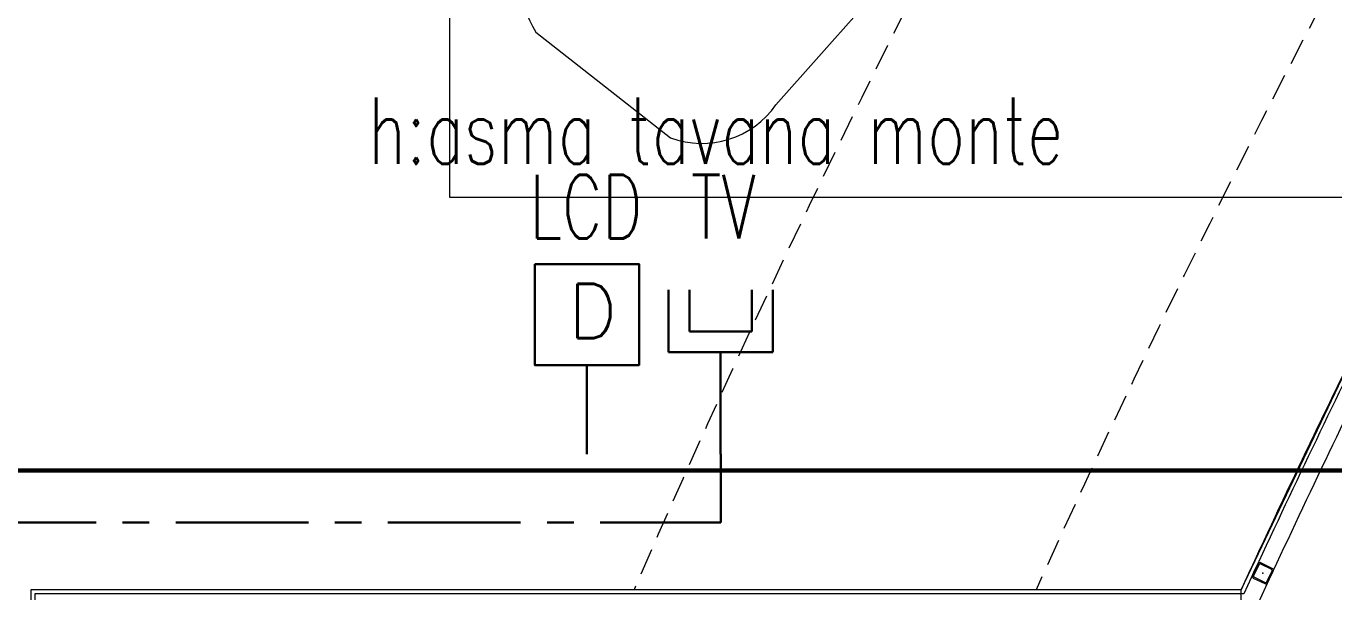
# Model space of a CAD drawing. Extents: x -2598 to 23780, y 0 to 8114.
# Drawn here: x 1516.4 to 1824.5, y 729.5 to 862.8 of the extents above; entities that cross this region are included whole.
import ezdxf

# ---------------------------------------------------------------- set-up
doc = ezdxf.new("R2010")
doc.units = 0
doc.header["$LTSCALE"] = 25
doc.header["$MEASUREMENT"] = 0
for name, pattern in [('CENTER', [2, 1.25, -0.25, 0.25, -0.25]), ('DOT2', [0.125, 0, -0.125]), ('HIDDEN', [0.375, 0.25, -0.125]), ('HIDDEN2', [4.7625, 3.175, -1.5875])]:
    doc.linetypes.add(name, pattern=pattern)
doc.layers.get('0').update_dxf_attribs({"color": 9, "lineweight": 9})
for name, color, linetype, lineweight in [('05', 9, 'Continuous', 9), ('06D', 9, 'Continuous', 9), ('10', 9, 'Continuous', 9), ('11', 9, 'Continuous', 9), ('20', 9, 'DOT2', 9), ('21', 9, 'Continuous', 9), ('40', 9, 'Continuous', 9), ('40B', 9, 'Continuous', 9), ('E-DATA LCD EKRAN', 7, 'Continuous', 30), ('E-DATA PRİZİ (RJ45)', 7, 'Continuous', 30), ('E-KABLO', 7, 'Continuous', 30), ('E-YAZI', 7, 'Continuous', 30)]:
    doc.layers.add(name, color=color, linetype=linetype, lineweight=lineweight)
doc.styles.add('E-YAZI', font='txttw.shx')

# ---------------------------------------------------------------- blocks, each defined once
blk = doc.blocks.new('p-oturma')
at = {"layer": '05'}
blk.add_lwpolyline([(0, -280), (280, -280), (280, 0), (0, 0)], close=True, dxfattribs=at)
for points in [[(45.86, -104.42), (104.08, -51.83), (70.08, -15.53, 0.148649), (44.84, -16.56), (14.79, -43.47, 0.342097), (18.09, -69.29)], [(209.91, -98.71), (210.38, -177.16), (260.11, -175.97, 0.148649), (276.14, -156.45), (276.07, -116.11, 0.342097), (254.62, -101.38)], [(106.59, -224.73), (44.6, -176.65), (14.83, -216.49, 0.148649), (20.28, -241.16), (52.05, -266.02, 0.342097), (76.88, -258.24)]]:
    blk.add_lwpolyline(points, format="xyb", close=True, dxfattribs=at)
blk.add_circle((126.99, -139.28), 40, dxfattribs=at)
blk = doc.blocks.new('Prf-40x40')
for points in [[(1.5, -2), (-1.5, -2, -0.414214), (-2, -1.5), (-2, 1.5, -0.414214), (-1.5, 2), (1.5, 2, -0.414214), (2, 1.5), (2, -1.5, -0.414214)], [(1.5, -1.7), (-1.5, -1.7, -0.414214), (-1.7, -1.5), (-1.7, 1.5, -0.414214), (-1.5, 1.7), (1.5, 1.7, -0.414214), (1.7, 1.5), (1.7, -1.5, -0.414214)]]:
    blk.add_lwpolyline(points, format="xyb", close=True)
blk.add_point((0, 0))
blk = doc.blocks.new('p-zemin kat')
at = {"layer": '06D'}
blk.add_lwpolyline([(1714.37, 328.25, -0.047242), (1878.89, 762.32), (1834.06, 784.46, 0.006552), (1805.8, 725), (1799.57, 725)], format="xyb", dxfattribs=at)
at = {"layer": '11'}
for points in [[(1719.56, 328.25, -0.047611), (1885.58, 764.59), (1831.78, 791.16, 0.006731), (1802.6, 730), (1517.5, 730), (1517.5, 591), (1527.5, 591), (1527.5, 720), (1798.01, 720)], [(1718.52, 328.25, -0.047537), (1884.24, 764.14), (1832.24, 789.82, 0.006696), (1803.24, 729), (1518.5, 729), (1518.5, 592), (1526.5, 592), (1526.5, 721), (1799.57, 721)]]:
    blk.add_lwpolyline(points, format="xyb", dxfattribs=at)
at = {"layer": '20', "linetype": 'HIDDEN', "lineweight": 0}
blk.add_arc((4088.57, -323.37), 2647.53, 80.45701, 156.55486, dxfattribs=at)
at = {"layer": '40'}
blk.add_lwpolyline([(1999.45, 708.36, 0.041969), (1856.49, 345), (1851.16, 326.92), (1719.56, 326.92), (1719.56, 328.25, -0.047611), (1885.58, 764.59)], format="xyb", close=True, dxfattribs=at)
at = {"layer": '40B'}
blk.add_lwpolyline([(3287.33, 2825), (2222.5, 2825), (2222.5, 2815), (1955, 2815), (1955, 1945), (1959.5, 1945), (1959.5, 1385), (1162.5, 1385), (1162.5, 730), (1392.5, 730), (1392.5, 325), (1522.5, 325), (1522.5, 725), (1802.6, 725), (1802.6, 730), (1831.78, 791.16), (1935.27, 740.05, -0.306949), (4278.59, 2070.68, 0.001238)], format="xyb", dxfattribs=at)
blk.add_lwpolyline([(3364.5, 343), (3319.5, 343), (3319.5, 320), (1719.67, 320), (1719.67, 326.92), (1719.56, 328.25, -0.047611), (1885.58, 764.59), (1935.27, 740.05, -0.306949), (4278.59, 2070.68), (4283.12, 2125.91, -0.05155), (4780.05, 2034.32), (4787.5, 2034.32), (4787.5, 320), (4025.5, 320), (4025.5, 570), (3319.5, 570), (3319.5, 427), (3364.5, 427), (3364.5, 343)], format="xyb", close=True, dxfattribs=at)
at = {"layer": '10', "xscale": -0.9999999999999996, "rotation": 63.7171675911365}
blk.add_blockref('Prf-40x40', (1807.73, 733.89), dxfattribs=at)
blk = doc.blocks.new('E-LCD+TV')
at = {"layer": 'E-DATA PRİZİ (RJ45)', "color": 1}
for p, q in [((38.46, 77.49), (38.46, 48)), ((48.29, 77.49), (48.29, 57.83)), ((77.78, 77.49), (77.78, 57.83)), ((87.61, 77.49), (87.61, 48)), ((48.29, 57.83), (77.78, 57.83)), ((38.46, 48), (87.61, 48)), ((63.03, 48), (63.03, 0)), ((0, 0), (0, 41.99))]:
    blk.add_line(p, q, dxfattribs=at)
blk.add_lwpolyline([(-24.58, 89.56), (24.58, 89.56), (24.58, 41.99), (-24.58, 41.99)], close=True, dxfattribs=at)
at = {"layer": 'E-DATA PRİZİ (RJ45)', "color": 1, "style": 'E-YAZI'}
blk.add_text('D', height=25.6, dxfattribs=at).set_placement((-8.79, 54.59))
at = {"layer": 'E-YAZI', "color": 1, "style": 'E-YAZI', "width": 0.7}
for s, p in [('LCD', (-26.97, 101.57)), ('TV', (49.03, 101.57))]:
    blk.add_text(s, height=30, dxfattribs=at).set_placement(p)

msp = doc.modelspace()

# ---------------------------------------------------------------- linework, layer by layer
at = {"layer": '20', "linetype": 'HIDDEN', "lineweight": 0}
msp.add_lwpolyline([(1754.32, 730, -0.342283), (4527.5, 2199.66, -0.342283)], format="xyb", dxfattribs=at)
at = {"layer": '20', "linetype": 'HIDDEN'}
msp.add_arc((4088.57, -323.37), 2387.73, 153.71717, 164.19582, dxfattribs=at)
at = {"layer": '21', "linetype": 'HIDDEN2', "ltscale": 0.1, "const_width": 1}
msp.add_lwpolyline([(1512.47, 758.11), (1982.9, 758.11), (1982.9, 277.94), (1512.47, 277.94)], close=True, dxfattribs=at)
at = {"layer": 'E-KABLO', "color": 6, "linetype": 'CENTER'}
for p, q in [((1680.03, 745.88), (1680.03, 761.97)), ((1201.66, 745.88), (1680.03, 745.88))]:
    msp.add_line(p, q, dxfattribs=at)

# ---------------------------------------------------------------- block references
at = {"layer": '05'}
msp.add_blockref('p-oturma', (1616.18, 1102.55), dxfattribs=at)
at = {"layer": '10'}
msp.add_blockref('p-zemin kat', (0, 0), dxfattribs=at)
at = {"layer": 'E-DATA LCD EKRAN', "color": 1, "xscale": 0.5, "yscale": 0.5, "zscale": 0.5}
msp.add_blockref('E-LCD+TV', (1648.51, 761.97), dxfattribs=at)

# ---------------------------------------------------------------- texts
at = {"layer": 'E-YAZI', "color": 3, "style": 'E-YAZI', "width": 0.7}
msp.add_text('h:asma tavana monte', height=15.68, dxfattribs=at).set_placement((1596.99, 830.36))

doc.saveas('drawing.dxf')
